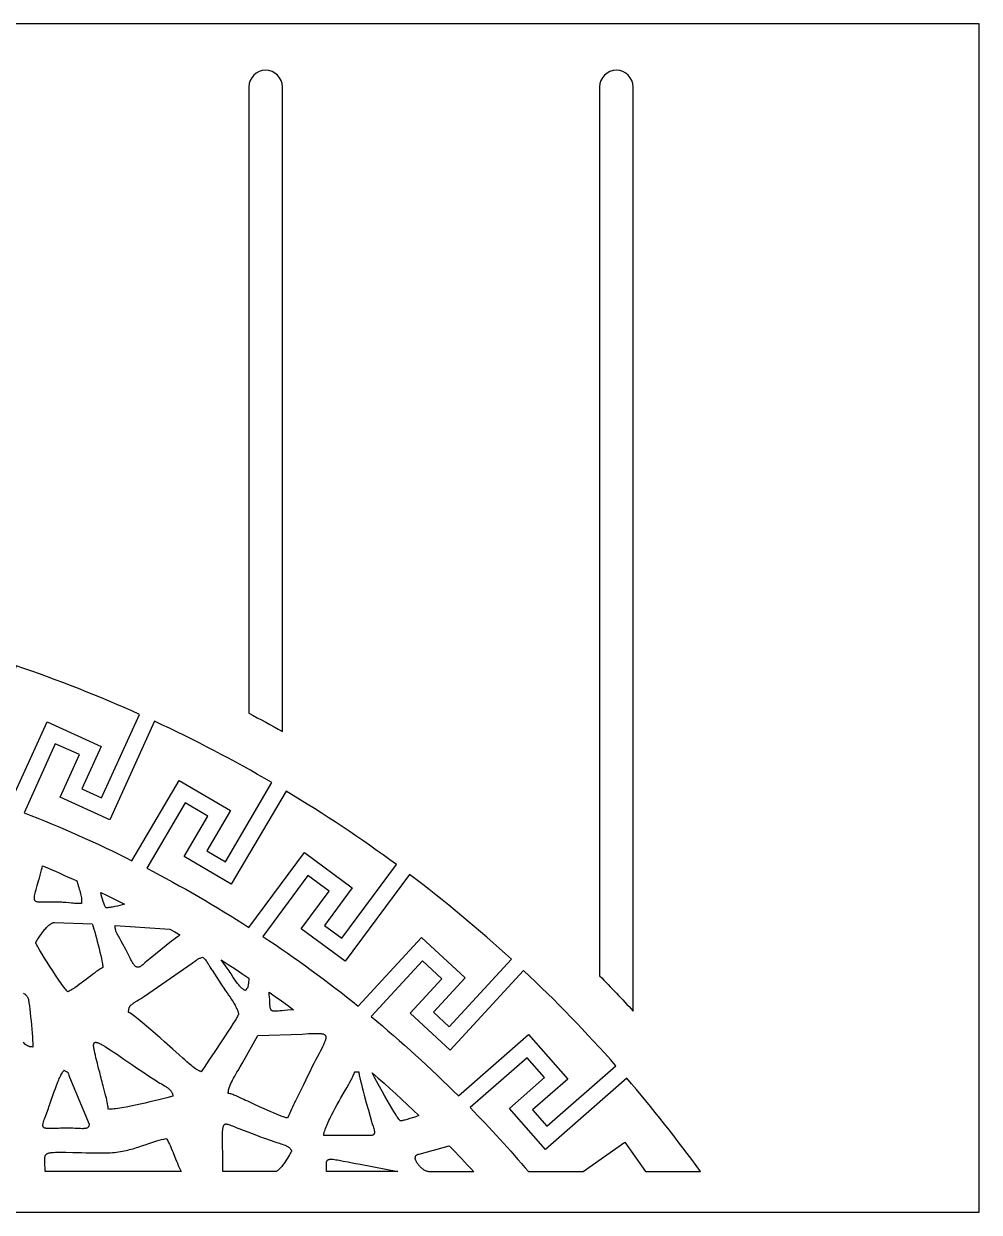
# Model space of a CAD drawing. Header units: millimetres. Extents: x -62 to 1999, y 2324 to 3190.
# Drawn here: x 1303 to 1999, y 2324 to 3190 of the extents above; entities that cross this region are included whole.
import ezdxf

# ---------------------------------------------------------------- set-up
doc = ezdxf.new("R2010")
doc.units = ezdxf.units.MM
doc.layers.add('Default_Layer', color=1, linetype='Continuous')

msp = doc.modelspace()

# ---------------------------------------------------------------- linework, layer by layer
at = {"layer": 'Default_Layer'}
for points in [[(-62.32, 2323.98), (1998.88, 2323.98), (1998.88, 3189.82), (-62.32, 3189.82)], [(1316.74, 2576.41), (1319.86, 2575.07), (1322.98, 2573.72), (1326.09, 2572.35), (1329.2, 2570.97), (1332.31, 2569.58), (1335.4, 2568.18), (1338.49, 2566.77), (1341.58, 2565.35), (1342.38, 2562.97), (1342.77, 2561.78), (1343.14, 2560.61), (1343.49, 2559.44), (1343.82, 2558.29), (1344.12, 2557.16), (1344.39, 2556.06), (1344.63, 2554.99), (1344.83, 2553.96), (1344.99, 2552.98), (1345.1, 2552.04), (1345.14, 2551.59), (1345.17, 2551.15), (1345.18, 2550.73), (1345.18, 2550.32), (1345.17, 2549.93), (1345.14, 2549.55), (1345.1, 2549.2), (1345.04, 2548.86), (1343.7, 2548.87), (1342.43, 2548.9), (1341.21, 2548.95), (1340.05, 2549.02), (1338.93, 2549.09), (1337.85, 2549.18), (1335.77, 2549.37), (1333.75, 2549.57), (1331.72, 2549.75), (1330.69, 2549.82), (1329.64, 2549.88), (1328.56, 2549.93), (1327.45, 2549.95), (1325.61, 2549.97), (1323.9, 2549.96), (1322.31, 2549.93), (1320.84, 2549.9), (1318.24, 2549.83), (1317.09, 2549.81), (1316.06, 2549.8), (1315.13, 2549.81), (1314.29, 2549.85), (1313.55, 2549.92), (1313.22, 2549.97), (1312.91, 2550.03), (1312.62, 2550.1), (1312.36, 2550.19), (1312.11, 2550.28), (1311.89, 2550.39), (1311.69, 2550.52), (1311.5, 2550.66), (1311.34, 2550.81), (1311.2, 2550.98), (1311.08, 2551.17), (1310.98, 2551.37), (1310.9, 2551.6), (1310.83, 2551.84), (1310.79, 2552.11), (1310.76, 2552.39), (1310.75, 2552.7), (1310.75, 2553.03), (1310.77, 2553.38), (1310.81, 2553.75), (1310.87, 2554.15), (1310.94, 2554.58), (1311.12, 2555.51), (1311.36, 2556.55), (1311.66, 2557.71), (1312.01, 2558.99), (1312.85, 2561.94), (1313.87, 2565.45), (1314.43, 2567.43), (1315.03, 2569.57), (1315.56, 2571.53), (1316.01, 2573.32), (1316.4, 2574.95)], [(1359.06, 2557.01), (1363.37, 2554.88), (1367.68, 2552.73), (1372, 2550.54), (1376.34, 2548.31), (1374.67, 2547.92), (1372.94, 2547.51), (1371.19, 2547.08), (1369.42, 2546.67), (1368.54, 2546.48), (1367.67, 2546.31), (1366.8, 2546.15), (1365.95, 2546), (1365.11, 2545.88), (1364.29, 2545.79), (1363.49, 2545.72), (1362.71, 2545.69), (1362.5, 2546.13), (1362.28, 2546.63), (1362.06, 2547.17), (1361.83, 2547.75), (1361.35, 2549.05), (1360.87, 2550.47), (1360.39, 2552.01), (1359.92, 2553.63), (1359.47, 2555.31)], [(1335.25, 2484.46), (1335.06, 2484.61), (1334.85, 2484.8), (1334.62, 2485.03), (1334.37, 2485.3), (1333.8, 2485.94), (1333.16, 2486.73), (1332.46, 2487.64), (1331.69, 2488.67), (1330.86, 2489.8), (1329.99, 2491.03), (1329.07, 2492.34), (1328.12, 2493.72), (1326.14, 2496.66), (1324.1, 2499.76), (1322.05, 2502.93), (1320.04, 2506.09), (1318.14, 2509.14), (1316.38, 2511.99), (1314.83, 2514.57), (1313.54, 2516.78), (1313, 2517.72), (1312.56, 2518.54), (1312.2, 2519.22), (1311.94, 2519.75), (1311.78, 2520.13), (1311.74, 2520.25), (1311.74, 2520.33), (1312.08, 2520.95), (1312.49, 2521.65), (1313.04, 2522.56), (1313.71, 2523.63), (1314.49, 2524.84), (1315.38, 2526.14), (1315.85, 2526.8), (1316.34, 2527.48), (1316.85, 2528.16), (1317.38, 2528.83), (1317.92, 2529.5), (1318.47, 2530.15), (1319.03, 2530.79), (1319.6, 2531.4), (1320.18, 2531.98), (1320.77, 2532.53), (1321.35, 2533.04), (1321.94, 2533.51), (1322.53, 2533.93), (1322.83, 2534.12), (1323.12, 2534.3), (1323.41, 2534.46), (1323.7, 2534.61), (1323.99, 2534.74), (1324.28, 2534.86), (1324.57, 2534.95), (1324.86, 2535.03), (1325.14, 2535.09), (1325.42, 2535.14), (1352.88, 2534.05), (1353.04, 2533.66), (1353.22, 2533.16), (1353.43, 2532.56), (1353.66, 2531.87), (1354.16, 2530.22), (1354.72, 2528.28), (1355.32, 2526.1), (1355.96, 2523.73), (1356.61, 2521.24), (1357.25, 2518.68), (1357.89, 2516.1), (1358.5, 2513.57), (1359.06, 2511.13), (1359.56, 2508.85), (1360, 2506.78), (1360.34, 2504.98), (1360.48, 2504.19), (1360.59, 2503.5), (1360.67, 2502.9), (1360.72, 2502.4), (1359.83, 2501.88), (1358.98, 2501.36), (1358.17, 2500.84), (1357.38, 2500.32), (1356.62, 2499.8), (1355.88, 2499.27), (1354.43, 2498.2), (1353, 2497.1), (1351.55, 2495.97), (1350.02, 2494.78), (1348.38, 2493.53), (1345.12, 2491.1), (1343.48, 2489.9), (1341.83, 2488.72), (1340.18, 2487.58), (1338.53, 2486.48), (1337.71, 2485.95), (1336.89, 2485.44), (1336.07, 2484.94)], [(1409.45, 2530.3), (1412.99, 2528.27), (1416.58, 2526.19), (1416.51, 2526.03), (1416.41, 2525.88), (1416.28, 2525.72), (1416.12, 2525.55), (1415.93, 2525.38), (1415.7, 2525.18), (1415.11, 2524.73), (1413.38, 2523.44), (1412.18, 2522.53), (1410.72, 2521.4), (1395.03, 2508.74), (1393.97, 2507.86), (1392.98, 2507.04), (1391.25, 2505.57), (1390.48, 2504.92), (1389.77, 2504.34), (1389.12, 2503.83), (1388.51, 2503.39), (1387.95, 2503.03), (1387.68, 2502.88), (1387.42, 2502.75), (1387.17, 2502.64), (1386.93, 2502.55), (1386.69, 2502.49), (1386.45, 2502.44), (1386.22, 2502.42), (1386, 2502.42), (1385.78, 2502.44), (1385.56, 2502.49), (1385.34, 2502.56), (1385.12, 2502.66), (1384.9, 2502.78), (1384.68, 2502.93), (1384.46, 2503.11), (1384.24, 2503.31), (1384.01, 2503.54), (1383.78, 2503.79), (1383.55, 2504.07), (1383.31, 2504.38), (1383.07, 2504.72), (1382.82, 2505.09), (1382.29, 2505.92), (1381.73, 2506.87), (1381.12, 2507.94), (1380.47, 2509.15), (1379.77, 2510.48), (1379, 2511.95), (1377.26, 2515.32), (1375.22, 2519.27), (1374.06, 2521.47), (1372.81, 2523.83), (1372.48, 2524.44), (1372.15, 2524.99), (1371.55, 2525.99), (1371.02, 2526.9), (1370.77, 2527.35), (1370.55, 2527.8), (1370.35, 2528.28), (1370.17, 2528.78), (1370, 2529.33), (1369.87, 2529.92), (1369.76, 2530.57), (1369.67, 2531.3), (1369.61, 2532.1), (1369.57, 2532.99)], [(1379.38, 2469.67), (1379.4, 2470.26), (1379.43, 2470.81), (1379.49, 2471.31), (1379.56, 2471.79), (1379.65, 2472.23), (1379.76, 2472.64), (1379.89, 2473.02), (1380.04, 2473.38), (1380.21, 2473.71), (1380.39, 2474.03), (1380.61, 2474.33), (1380.84, 2474.62), (1381.09, 2474.89), (1381.37, 2475.16), (1381.67, 2475.41), (1382, 2475.67), (1382.35, 2475.93), (1382.73, 2476.18), (1383.56, 2476.71), (1385.54, 2477.91), (1386.71, 2478.63), (1387.99, 2479.44), (1389.4, 2480.38), (1390.15, 2480.91), (1390.94, 2481.47), (1425.64, 2505.33), (1426.6, 2506.05), (1427.48, 2506.73), (1428.32, 2507.36), (1428.74, 2507.67), (1429.17, 2507.96), (1429.6, 2508.23), (1430.05, 2508.49), (1430.52, 2508.74), (1431.01, 2508.98), (1431.52, 2509.2), (1432.07, 2509.4), (1432.65, 2509.59), (1433.28, 2509.76), (1433.57, 2509.54), (1433.85, 2509.32), (1434.12, 2509.08), (1434.38, 2508.84), (1434.89, 2508.32), (1435.36, 2507.78), (1435.82, 2507.21), (1436.25, 2506.63), (1436.66, 2506.02), (1437.06, 2505.39), (1437.45, 2504.76), (1437.84, 2504.12), (1438.59, 2502.82), (1439.34, 2501.53), (1439.73, 2500.89), (1440.13, 2500.27), (1441.84, 2497.64), (1443.55, 2495), (1445.26, 2492.35), (1446.99, 2489.71), (1447.55, 2488.89), (1448.26, 2487.86), (1450.07, 2485.28), (1451.1, 2483.8), (1452.18, 2482.22), (1453.28, 2480.58), (1454.38, 2478.91), (1455.43, 2477.23), (1455.94, 2476.4), (1456.42, 2475.59), (1456.88, 2474.79), (1457.31, 2474), (1457.71, 2473.24), (1458.08, 2472.5), (1458.41, 2471.8), (1458.7, 2471.12), (1458.94, 2470.49), (1459.13, 2469.89), (1459.27, 2469.34), (1459.32, 2469.09), (1459.36, 2468.84), (1459.38, 2468.61), (1459.38, 2468.39), (1459.37, 2468.19), (1459.34, 2468), (1459.31, 2467.87), (1459.24, 2467.69), (1459, 2467.2), (1458.65, 2466.55), (1458.18, 2465.75), (1457.61, 2464.8), (1456.95, 2463.72), (1455.37, 2461.22), (1453.5, 2458.34), (1451.42, 2455.15), (1449.17, 2451.75), (1446.83, 2448.22), (1442.12, 2441.17), (1437.79, 2434.71), (1434.34, 2429.54), (1433.11, 2427.67), (1432.28, 2426.38), (1431.89, 2426.5), (1431.49, 2426.64), (1431.08, 2426.8), (1430.66, 2426.99), (1430.23, 2427.2), (1429.8, 2427.43), (1429.36, 2427.67), (1428.92, 2427.94), (1428.03, 2428.53), (1427.13, 2429.17), (1426.23, 2429.85), (1425.33, 2430.57), (1424.43, 2431.31), (1423.55, 2432.06), (1421.86, 2433.56), (1420.29, 2434.97), (1418.89, 2436.22), (1416.17, 2438.64), (1411.49, 2442.81), (1405.52, 2448.1), (1402.26, 2450.98), (1398.92, 2453.9), (1395.59, 2456.79), (1392.35, 2459.58), (1389.28, 2462.18), (1387.83, 2463.39), (1386.46, 2464.52), (1385.17, 2465.56), (1383.98, 2466.51), (1382.89, 2467.36), (1381.92, 2468.09), (1381.07, 2468.7), (1380.36, 2469.17), (1380.05, 2469.35), (1379.79, 2469.5), (1379.56, 2469.6)], [(1446.8, 2507.76), (1451.87, 2504.52), (1456.92, 2501.23), (1461.97, 2497.9), (1467.01, 2494.52), (1466.65, 2490.71), (1466.51, 2489.93), (1466.41, 2489.3), (1466.29, 2488.46), (1466.24, 2488.01), (1466.22, 2487.87), (1466.19, 2487.77), (1466.14, 2487.68), (1466.06, 2487.57), (1465.81, 2487.25), (1465.61, 2486.98), (1465.35, 2486.62), (1465.03, 2486.13), (1464.63, 2485.51), (1464.41, 2485.58), (1464.19, 2485.66), (1463.74, 2485.87), (1463.28, 2486.13), (1462.82, 2486.43), (1462.37, 2486.77), (1461.9, 2487.16), (1461.44, 2487.58), (1460.98, 2488.03), (1460.52, 2488.52), (1460.06, 2489.03), (1459.6, 2489.57), (1459.14, 2490.13), (1458.69, 2490.71), (1458.23, 2491.31), (1457.34, 2492.54), (1456.46, 2493.81), (1455.61, 2495.09), (1454, 2497.58), (1453.24, 2498.75), (1452.53, 2499.84), (1451.86, 2500.82), (1451.25, 2501.68)], [(1481.71, 2484.4), (1486.21, 2481.21), (1490.69, 2478), (1495.14, 2474.77), (1499.55, 2471.53), (1495.03, 2471.13), (1492.95, 2470.94), (1491.03, 2470.75), (1489.61, 2470.59), (1488.35, 2470.47), (1487.25, 2470.39), (1486.76, 2470.36), (1486.29, 2470.35), (1485.87, 2470.35), (1485.47, 2470.36), (1485.11, 2470.4), (1484.77, 2470.45), (1484.47, 2470.52), (1484.19, 2470.6), (1483.93, 2470.71), (1483.7, 2470.85), (1483.5, 2471), (1483.31, 2471.18), (1483.15, 2471.39), (1483, 2471.62), (1482.87, 2471.89), (1482.76, 2472.18), (1482.66, 2472.5), (1482.58, 2472.85), (1482.5, 2473.24), (1482.44, 2473.66), (1482.39, 2474.11), (1482.35, 2474.61), (1482.28, 2475.7), (1482.23, 2476.96), (1482.18, 2478.02), (1482.13, 2479.02), (1482, 2480.89), (1481.86, 2482.66)], [(1451.92, 2410.55), (1451.95, 2411.18), (1452.02, 2411.83), (1452.12, 2412.49), (1452.26, 2413.16), (1452.43, 2413.85), (1452.63, 2414.54), (1452.85, 2415.24), (1453.1, 2415.94), (1453.38, 2416.65), (1453.68, 2417.37), (1454, 2418.09), (1454.33, 2418.82), (1454.69, 2419.54), (1455.06, 2420.27), (1455.83, 2421.72), (1456.64, 2423.16), (1457.48, 2424.58), (1458.32, 2425.98), (1459.16, 2427.33), (1460.75, 2429.91), (1461.47, 2431.12), (1462.13, 2432.25), (1473.48, 2452.75), (1505.82, 2453.81), (1510.4, 2454.08), (1512.4, 2454.18), (1514.22, 2454.25), (1515.85, 2454.29), (1516.6, 2454.29), (1517.3, 2454.29), (1517.96, 2454.27), (1518.58, 2454.23), (1519.15, 2454.18), (1519.68, 2454.12), (1520.17, 2454.04), (1520.62, 2453.95), (1521.03, 2453.84), (1521.4, 2453.71), (1521.73, 2453.56), (1522.03, 2453.39), (1522.28, 2453.2), (1522.5, 2452.98), (1522.68, 2452.75), (1522.82, 2452.49), (1522.93, 2452.21), (1523, 2451.9), (1523.04, 2451.57), (1523.04, 2451.21), (1523.01, 2450.82), (1522.94, 2450.4), (1522.85, 2449.96), (1522.72, 2449.48), (1522.56, 2448.97), (1522.37, 2448.43), (1522.15, 2447.86), (1521.9, 2447.25), (1521.62, 2446.61), (1521.31, 2445.94), (1520.61, 2444.48), (1519.81, 2442.86), (1518.89, 2441.09), (1517.89, 2439.15), (1515.59, 2434.75), (1514.31, 2432.28), (1512.95, 2429.61), (1511.51, 2426.75), (1510, 2423.67), (1508.43, 2420.39), (1506.79, 2416.88), (1506.06, 2415.32), (1505.34, 2413.81), (1504.63, 2412.35), (1503.92, 2410.91), (1503.2, 2409.5), (1502.47, 2408.09), (1501.72, 2406.66), (1500.95, 2405.22), (1500.55, 2404.46), (1500.16, 2403.69), (1499.39, 2402.13), (1498.66, 2400.55), (1497.93, 2398.95), (1496.5, 2395.74), (1495.77, 2394.16), (1495.02, 2392.6), (1494.62, 2392.66), (1494.11, 2392.78), (1493.51, 2392.95), (1492.82, 2393.18), (1492.04, 2393.45), (1491.19, 2393.76), (1489.28, 2394.51), (1487.13, 2395.39), (1484.81, 2396.38), (1482.37, 2397.45), (1479.85, 2398.57), (1474.81, 2400.85), (1470.11, 2402.99), (1466.17, 2404.79), (1464.61, 2405.49), (1463.4, 2406.02), (1462.73, 2406.32), (1462.05, 2406.63), (1460.62, 2407.31), (1459.14, 2408.03), (1457.63, 2408.73), (1456.88, 2409.06), (1456.13, 2409.37), (1455.39, 2409.66), (1454.66, 2409.92), (1453.95, 2410.14), (1453.25, 2410.33), (1452.57, 2410.46), (1452.24, 2410.51)], [(1411.7, 2408.44), (1407.16, 2407.3), (1401.38, 2405.88), (1398.16, 2405.11), (1394.8, 2404.32), (1391.33, 2403.52), (1387.83, 2402.73), (1384.33, 2401.98), (1380.9, 2401.27), (1377.59, 2400.63), (1376, 2400.33), (1374.45, 2400.06), (1372.96, 2399.81), (1371.54, 2399.59), (1370.18, 2399.4), (1368.9, 2399.24), (1367.7, 2399.11), (1366.59, 2399.01), (1365.58, 2398.95), (1364.67, 2398.93), (1364.62, 2399.55), (1364.55, 2400.18), (1364.46, 2400.83), (1364.37, 2401.49), (1364.13, 2402.85), (1363.86, 2404.25), (1363.55, 2405.69), (1363.2, 2407.15), (1362.83, 2408.64), (1362.44, 2410.14), (1361.63, 2413.16), (1360.82, 2416.14), (1360.43, 2417.59), (1360.05, 2419.02), (1359.7, 2420.4), (1359.39, 2421.74), (1359.02, 2423.3), (1358.67, 2424.7), (1358.33, 2425.98), (1358, 2427.2), (1357.33, 2429.66), (1356.99, 2431.01), (1356.63, 2432.49), (1355.64, 2436.57), (1355.21, 2438.38), (1354.82, 2440.03), (1354.5, 2441.52), (1354.23, 2442.85), (1354.13, 2443.46), (1354.05, 2444.03), (1353.99, 2444.55), (1353.94, 2445.04), (1353.93, 2445.49), (1353.93, 2445.9), (1353.96, 2446.27), (1354.02, 2446.6), (1354.1, 2446.88), (1354.22, 2447.13), (1354.28, 2447.24), (1354.36, 2447.34), (1354.44, 2447.43), (1354.53, 2447.51), (1354.63, 2447.58), (1354.73, 2447.63), (1354.85, 2447.68), (1354.97, 2447.72), (1355.24, 2447.77), (1355.54, 2447.77), (1355.88, 2447.74), (1356.25, 2447.66), (1356.67, 2447.55), (1357.12, 2447.39), (1357.61, 2447.19), (1358.14, 2446.95), (1358.72, 2446.67), (1359.34, 2446.35), (1360, 2445.99), (1360.71, 2445.59), (1362.26, 2444.66), (1364.01, 2443.56), (1365.95, 2442.3), (1368.11, 2440.88), (1370.49, 2439.28), (1375.93, 2435.59), (1382.35, 2431.23), (1385.95, 2428.79), (1389.82, 2426.19), (1393.96, 2423.41), (1398.39, 2420.47), (1399.69, 2419.63), (1400.95, 2418.85), (1402.17, 2418.12), (1403.35, 2417.43), (1404.48, 2416.77), (1405.55, 2416.12), (1406.56, 2415.48), (1407.04, 2415.16), (1407.5, 2414.84), (1407.94, 2414.52), (1408.36, 2414.19), (1408.76, 2413.85), (1409.13, 2413.51), (1409.49, 2413.16), (1409.82, 2412.8), (1410.13, 2412.43), (1410.41, 2412.05), (1410.67, 2411.66), (1410.9, 2411.25), (1411.11, 2410.83), (1411.29, 2410.39), (1411.43, 2409.93), (1411.55, 2409.45), (1411.64, 2408.96)], [(1332.34, 2427.4), (1332.99, 2427.02), (1333.54, 2426.74), (1334.33, 2426.35), (1334.6, 2426.21), (1334.82, 2426.09), (1334.98, 2425.98), (1335.11, 2425.85), (1335.21, 2425.69), (1335.3, 2425.48), (1335.4, 2425.21), (1335.51, 2424.86), (1335.84, 2423.85), (1336.09, 2423.17), (1336.4, 2422.34), (1350.72, 2388.12), (1350.68, 2387.69), (1350.62, 2387.3), (1350.53, 2386.95), (1350.4, 2386.63), (1350.25, 2386.34), (1350.07, 2386.08), (1349.85, 2385.85), (1349.61, 2385.65), (1349.34, 2385.48), (1349.04, 2385.33), (1348.71, 2385.21), (1348.35, 2385.1), (1347.96, 2385.02), (1347.55, 2384.96), (1347.1, 2384.91), (1346.63, 2384.88), (1346.12, 2384.86), (1345.59, 2384.85), (1344.45, 2384.88), (1343.19, 2384.93), (1341.82, 2385), (1340.34, 2385.07), (1338.75, 2385.14), (1337.05, 2385.2), (1335.25, 2385.22), (1333.32, 2385.21), (1331.51, 2385.18), (1329.82, 2385.14), (1328.25, 2385.1), (1325.46, 2385.01), (1323.11, 2384.94), (1322.09, 2384.93), (1321.17, 2384.93), (1320.35, 2384.97), (1319.63, 2385.03), (1319.31, 2385.07), (1319, 2385.12), (1318.72, 2385.19), (1318.46, 2385.26), (1318.23, 2385.34), (1318.01, 2385.44), (1317.82, 2385.54), (1317.64, 2385.66), (1317.49, 2385.79), (1317.36, 2385.94), (1317.25, 2386.1), (1317.15, 2386.27), (1317.08, 2386.46), (1317.02, 2386.67), (1316.99, 2386.89), (1316.97, 2387.13), (1316.96, 2387.39), (1316.98, 2387.66), (1317.01, 2387.96), (1317.06, 2388.27), (1317.13, 2388.61), (1317.21, 2388.96), (1317.42, 2389.73), (1317.68, 2390.6), (1318.01, 2391.55), (1318.39, 2392.61), (1318.81, 2393.76), (1319.81, 2396.4), (1320.98, 2399.51), (1321.39, 2400.66), (1321.88, 2402.08), (1323.08, 2405.59), (1324.48, 2409.7), (1325.25, 2411.88), (1326.04, 2414.07), (1326.85, 2416.25), (1327.67, 2418.37), (1328.08, 2419.39), (1328.49, 2420.38), (1328.9, 2421.34), (1329.31, 2422.25), (1329.71, 2423.11), (1330.11, 2423.92), (1330.5, 2424.68), (1330.89, 2425.37), (1331.27, 2425.99), (1331.63, 2426.54), (1331.99, 2427.01), (1332.16, 2427.21)], [(1555.81, 2379.93), (1521.52, 2379.93), (1521.53, 2380.25), (1521.57, 2380.6), (1521.62, 2380.96), (1521.69, 2381.35), (1521.77, 2381.75), (1521.87, 2382.17), (1522.12, 2383.06), (1522.43, 2384.02), (1522.79, 2385.04), (1523.2, 2386.11), (1523.66, 2387.23), (1524.16, 2388.39), (1524.69, 2389.59), (1525.27, 2390.82), (1525.87, 2392.08), (1526.5, 2393.36), (1527.15, 2394.66), (1528.51, 2397.28), (1529.91, 2399.9), (1531.32, 2402.48), (1532.71, 2404.97), (1534.05, 2407.34), (1536.44, 2411.52), (1538.24, 2414.69), (1539.68, 2417.22), (1540.55, 2418.74), (1541.43, 2420.35), (1541.86, 2421.17), (1542.28, 2421.98), (1542.67, 2422.79), (1543.04, 2423.57), (1543.36, 2424.33), (1543.65, 2425.05), (1543.89, 2425.73), (1543.98, 2426.05), (1544.06, 2426.36), (1546.98, 2426.36), (1547.03, 2425.82), (1547.12, 2425.19), (1547.25, 2424.46), (1547.4, 2423.65), (1547.59, 2422.76), (1547.8, 2421.8), (1548.3, 2419.67), (1548.88, 2417.31), (1549.53, 2414.77), (1550.24, 2412.1), (1550.98, 2409.35), (1552.51, 2403.78), (1554.01, 2398.45), (1555.33, 2393.73), (1556.36, 2390.01), (1556.6, 2389.17), (1556.88, 2388.31), (1557.45, 2386.58), (1557.73, 2385.73), (1557.97, 2384.89), (1558.18, 2384.09), (1558.26, 2383.7), (1558.33, 2383.32), (1558.38, 2382.96), (1558.41, 2382.61), (1558.42, 2382.28), (1558.4, 2381.96), (1558.36, 2381.66), (1558.3, 2381.38), (1558.21, 2381.12), (1558.09, 2380.89), (1557.93, 2380.67), (1557.74, 2380.48), (1557.52, 2380.32), (1557.26, 2380.18), (1556.96, 2380.07), (1556.62, 2379.99), (1556.24, 2379.95)], [(1556.77, 2425.56), (1561.1, 2421.76), (1565.41, 2417.93), (1569.7, 2414.08), (1573.97, 2410.19), (1578.22, 2406.28), (1582.44, 2402.34), (1586.65, 2398.37), (1590.83, 2394.37), (1588.49, 2393.58), (1586.25, 2392.85), (1584.16, 2392.19), (1582.25, 2391.62), (1580.57, 2391.14), (1579.84, 2390.95), (1579.17, 2390.79), (1578.59, 2390.66), (1578.09, 2390.57), (1577.69, 2390.51), (1577.38, 2390.49), (1577.3, 2390.51), (1577.19, 2390.57), (1577.07, 2390.67), (1576.93, 2390.81), (1576.59, 2391.2), (1576.18, 2391.73), (1575.72, 2392.4), (1575.19, 2393.18), (1574.61, 2394.08), (1573.98, 2395.07), (1572.6, 2397.34), (1571.08, 2399.91), (1569.47, 2402.7), (1567.79, 2405.64), (1566.09, 2408.66), (1564.4, 2411.67), (1561.24, 2417.4), (1558.59, 2422.23)], [(1497.96, 2368.3), (1497.94, 2368.2), (1497.87, 2368.03), (1497.59, 2367.48), (1497.16, 2366.7), (1496.59, 2365.72), (1495.9, 2364.59), (1495.12, 2363.35), (1494.25, 2362.03), (1493.33, 2360.68), (1492.37, 2359.33), (1491.88, 2358.68), (1491.38, 2358.04), (1490.89, 2357.42), (1490.4, 2356.83), (1489.92, 2356.27), (1489.44, 2355.75), (1488.98, 2355.27), (1488.53, 2354.84), (1488.09, 2354.46), (1487.67, 2354.14), (1487.27, 2353.88), (1487.08, 2353.78), (1486.89, 2353.69), (1486.71, 2353.63), (1486.54, 2353.58), (1486.37, 2353.55), (1486.21, 2353.54), (1448, 2353.54), (1447.99, 2357.24), (1447.97, 2360.69), (1447.91, 2366.85), (1447.84, 2372.08), (1447.79, 2376.45), (1447.79, 2378.33), (1447.8, 2380.01), (1447.83, 2381.52), (1447.89, 2382.85), (1447.97, 2384.01), (1448.02, 2384.53), (1448.09, 2385.01), (1448.16, 2385.46), (1448.23, 2385.86), (1448.32, 2386.24), (1448.42, 2386.57), (1448.53, 2386.88), (1448.65, 2387.15), (1448.78, 2387.38), (1448.93, 2387.59), (1449.08, 2387.77), (1449.25, 2387.92), (1449.44, 2388.04), (1449.63, 2388.14), (1449.84, 2388.21), (1450.07, 2388.25), (1450.3, 2388.27), (1450.56, 2388.27), (1450.83, 2388.25), (1451.12, 2388.2), (1451.42, 2388.14), (1451.74, 2388.06), (1452.44, 2387.84), (1453.21, 2387.57), (1454.06, 2387.23), (1454.99, 2386.86), (1457.12, 2385.99), (1458.32, 2385.53), (1459.61, 2385.05), (1462.89, 2383.84), (1466.22, 2382.58), (1469.49, 2381.3), (1472.62, 2380.05), (1474.29, 2379.39), (1475.92, 2378.78), (1477.53, 2378.19), (1479.13, 2377.63), (1482.39, 2376.49), (1485.84, 2375.28), (1486.6, 2375.02), (1487.45, 2374.76), (1489.33, 2374.19), (1490.33, 2373.88), (1491.34, 2373.54), (1492.34, 2373.19), (1493.32, 2372.8), (1493.79, 2372.6), (1494.25, 2372.39), (1494.7, 2372.16), (1495.13, 2371.93), (1495.53, 2371.69), (1495.91, 2371.44), (1496.27, 2371.18), (1496.6, 2370.91), (1496.9, 2370.63), (1497.17, 2370.34), (1497.4, 2370.03), (1497.6, 2369.71), (1497.75, 2369.38), (1497.82, 2369.21), (1497.87, 2369.03), (1497.91, 2368.86), (1497.94, 2368.67), (1497.96, 2368.49)], [(1417.58, 2353.54), (1318.6, 2353.54), (1318.58, 2355.17), (1318.54, 2356.67), (1318.48, 2358.05), (1318.42, 2359.32), (1318.36, 2360.47), (1318.32, 2361.52), (1318.32, 2362.46), (1318.33, 2362.89), (1318.35, 2363.3), (1318.39, 2363.69), (1318.44, 2364.06), (1318.5, 2364.4), (1318.59, 2364.72), (1318.69, 2365.03), (1318.81, 2365.31), (1318.96, 2365.57), (1319.12, 2365.82), (1319.32, 2366.04), (1319.53, 2366.25), (1319.78, 2366.44), (1320.05, 2366.62), (1320.35, 2366.78), (1320.69, 2366.92), (1321.05, 2367.05), (1321.45, 2367.17), (1321.89, 2367.27), (1322.36, 2367.36), (1322.87, 2367.44), (1323.43, 2367.5), (1324.02, 2367.56), (1324.65, 2367.61), (1326.06, 2367.67), (1327.65, 2367.7), (1329.44, 2367.7), (1331.44, 2367.68), (1333.66, 2367.64), (1338.81, 2367.52), (1344.98, 2367.39), (1348.48, 2367.32), (1352.26, 2367.27), (1356.34, 2367.24), (1360.74, 2367.23), (1362.54, 2367.24), (1364.27, 2367.29), (1365.93, 2367.37), (1367.54, 2367.48), (1369.09, 2367.61), (1370.59, 2367.78), (1372.05, 2367.97), (1373.46, 2368.18), (1374.84, 2368.42), (1376.18, 2368.68), (1377.5, 2368.96), (1378.8, 2369.27), (1380.07, 2369.59), (1381.33, 2369.93), (1382.59, 2370.29), (1383.83, 2370.66), (1385.08, 2371.05), (1386.33, 2371.45), (1388.86, 2372.28), (1391.46, 2373.16), (1394.17, 2374.06), (1397.02, 2374.99), (1398.51, 2375.45), (1400.05, 2375.92), (1401.65, 2376.39), (1403.3, 2376.86), (1405.01, 2377.33), (1406.8, 2377.79), (1407.2, 2377.12), (1407.6, 2376.44), (1407.98, 2375.75), (1408.36, 2375.04), (1408.73, 2374.32), (1409.09, 2373.6), (1409.79, 2372.12), (1410.46, 2370.61), (1411.11, 2369.07), (1411.75, 2367.51), (1412.38, 2365.94), (1413.62, 2362.77), (1414.24, 2361.19), (1414.88, 2359.62), (1415.52, 2358.06), (1416.18, 2356.52), (1416.87, 2355.01)], [(1612.88, 2372.42), (1615.14, 2370.09), (1617.39, 2367.75), (1619.63, 2365.4), (1621.87, 2363.05), (1624.1, 2360.68), (1626.32, 2358.3), (1628.54, 2355.92), (1630.75, 2353.52), (1597.94, 2353.5), (1597.45, 2353.58), (1596.96, 2353.69), (1596.48, 2353.84), (1596, 2354.01), (1595.53, 2354.22), (1595.08, 2354.46), (1594.62, 2354.72), (1594.18, 2355), (1593.75, 2355.31), (1593.33, 2355.63), (1592.92, 2355.97), (1592.53, 2356.33), (1592.14, 2356.69), (1591.77, 2357.07), (1591.42, 2357.46), (1591.08, 2357.85), (1590.75, 2358.24), (1590.44, 2358.63), (1590.15, 2359.03), (1589.87, 2359.42), (1589.61, 2359.8), (1589.38, 2360.18), (1589.16, 2360.54), (1588.96, 2360.9), (1588.78, 2361.24), (1588.62, 2361.56), (1588.49, 2361.86), (1588.38, 2362.15), (1588.29, 2362.41), (1588.23, 2362.64), (1588.19, 2362.85), (1588.18, 2363.02), (1588.2, 2363.6), (1588.22, 2363.86), (1588.26, 2364.1), (1588.3, 2364.32), (1588.35, 2364.53), (1588.41, 2364.72), (1588.49, 2364.89), (1588.57, 2365.05), (1588.66, 2365.19), (1588.75, 2365.32), (1588.86, 2365.44), (1588.97, 2365.55), (1589.1, 2365.65), (1589.23, 2365.74), (1589.37, 2365.82), (1589.67, 2365.96), (1590, 2366.08), (1590.37, 2366.18), (1590.76, 2366.27), (1591.62, 2366.46), (1592.09, 2366.57), (1592.59, 2366.7)], [(1575.41, 2353.54), (1523.48, 2353.54), (1523.47, 2354.61), (1523.46, 2355.62), (1523.42, 2357.39), (1523.42, 2358.18), (1523.43, 2358.89), (1523.46, 2359.53), (1523.52, 2360.1), (1523.56, 2360.37), (1523.61, 2360.62), (1523.66, 2360.85), (1523.73, 2361.06), (1523.81, 2361.27), (1523.9, 2361.45), (1524.01, 2361.62), (1524.13, 2361.78), (1524.26, 2361.93), (1524.4, 2362.06), (1524.57, 2362.17), (1524.74, 2362.27), (1524.94, 2362.36), (1525.15, 2362.44), (1525.38, 2362.5), (1525.63, 2362.55), (1525.9, 2362.59), (1526.19, 2362.62), (1526.5, 2362.63), (1526.84, 2362.63), (1527.57, 2362.6), (1528.41, 2362.53), (1529.34, 2362.42), (1530.39, 2362.26), (1531.55, 2362.07), (1532.83, 2361.84), (1535.77, 2361.28), (1539.27, 2360.6), (1543.36, 2359.81), (1548.1, 2358.93)]]:
    msp.add_lwpolyline(points, close=True, dxfattribs=at)
for points in [[(1491.38, 3143.73, 1), (1466.97, 3143.73), (1466.97, 2687.58, -0.006596), (1491.38, 2674.1)], [(1746.83, 3143.73, 1), (1722.42, 3143.73), (1722.42, 2496.25, -0.008385), (1746.83, 2470.54)], [(1297.47, 2722.1), (1272.75, 2647.3), (1234.99, 2659.78), (1245.66, 2692.1), (1227.4, 2698.13), (1210.08, 2645.73, -0.023336), (1291.99, 2619.32), (1320.02, 2681.18), (1359.4, 2663.34), (1345.35, 2632.33), (1359.72, 2625.82), (1387.3, 2686.69, 0.023656)], [(1398.21, 2681.7), (1365.7, 2609.94), (1329.47, 2626.35), (1343.52, 2657.36), (1325.99, 2665.3), (1303.22, 2615.03, -0.023336), (1381.85, 2580.07), (1416.29, 2638.61), (1453.56, 2616.68), (1436.3, 2587.35), (1449.89, 2579.35), (1483.78, 2636.94, 0.023656)], [(1494.1, 2630.82), (1454.15, 2562.92), (1419.87, 2583.09), (1437.13, 2612.43), (1420.55, 2622.18), (1392.56, 2574.61, -0.023336), (1467.05, 2531.51), (1507.5, 2586.06), (1542.23, 2560.3), (1521.96, 2532.96), (1534.62, 2523.57), (1574.43, 2577.24, 0.023656)], [(1584.05, 2570.06), (1537.11, 2506.78), (1505.17, 2530.47), (1525.45, 2557.81), (1509.99, 2569.27), (1477.12, 2524.94, -0.023336), (1546.6, 2474.18), (1592.62, 2524.12), (1624.42, 2494.82), (1601.36, 2469.79), (1612.96, 2459.1), (1658.23, 2508.25, 0.023656)], [(1667.03, 2500.08), (1613.65, 2442.15), (1584.4, 2469.1), (1607.46, 2494.13), (1593.31, 2507.17), (1555.92, 2466.58, -0.023336), (1619.62, 2408.72), (1670.68, 2453.5), (1699.19, 2420.99), (1673.6, 2398.55), (1684, 2386.69), (1734.24, 2430.75, 0.023656)], [(1795.92, 2353.54, 0.021269), (1742.12, 2421.7), (1682.89, 2369.76), (1656.67, 2399.66), (1682.26, 2422.1), (1669.57, 2436.57), (1628.08, 2400.18, -0.017113), (1670.62, 2353.54), (1710.35, 2353.54), (1740.81, 2374.99), (1755.91, 2353.54)]]:
    msp.add_lwpolyline(points, format="xyb", close=True, dxfattribs=at)
msp.add_lwpolyline([(1302.88, 2483.68), (1303.62, 2483.09), (1303.98, 2482.78), (1304.34, 2482.47), (1304.67, 2482.14), (1304.99, 2481.81), (1305.28, 2481.47), (1305.55, 2481.12), (1305.79, 2480.75), (1305.99, 2480.38), (1306.05, 2480.24), (1306.11, 2480.06), (1306.24, 2479.6), (1306.38, 2479.01), (1306.52, 2478.29), (1306.66, 2477.46), (1306.81, 2476.52), (1307.11, 2474.37), (1307.42, 2471.9), (1307.74, 2469.18), (1308.04, 2466.3), (1308.34, 2463.31), (1308.63, 2460.29), (1308.89, 2457.32), (1309.13, 2454.45), (1309.33, 2451.78), (1309.5, 2449.36), (1309.63, 2447.26), (1309.71, 2445.57), (1309.73, 2444.9), (1309.73, 2444.35), (1308.95, 2444.39), (1308.57, 2444.42), (1308.22, 2444.47), (1307.87, 2444.52), (1307.54, 2444.59), (1307.22, 2444.67), (1306.9, 2444.77), (1306.59, 2444.88), (1306.29, 2445), (1305.99, 2445.13), (1305.7, 2445.28), (1305.4, 2445.45), (1305.11, 2445.63), (1304.81, 2445.83), (1304.51, 2446.04), (1303.9, 2446.51), (1303.27, 2447.06), (1302.59, 2447.68)], dxfattribs=at)

doc.saveas('drawing.dxf')
